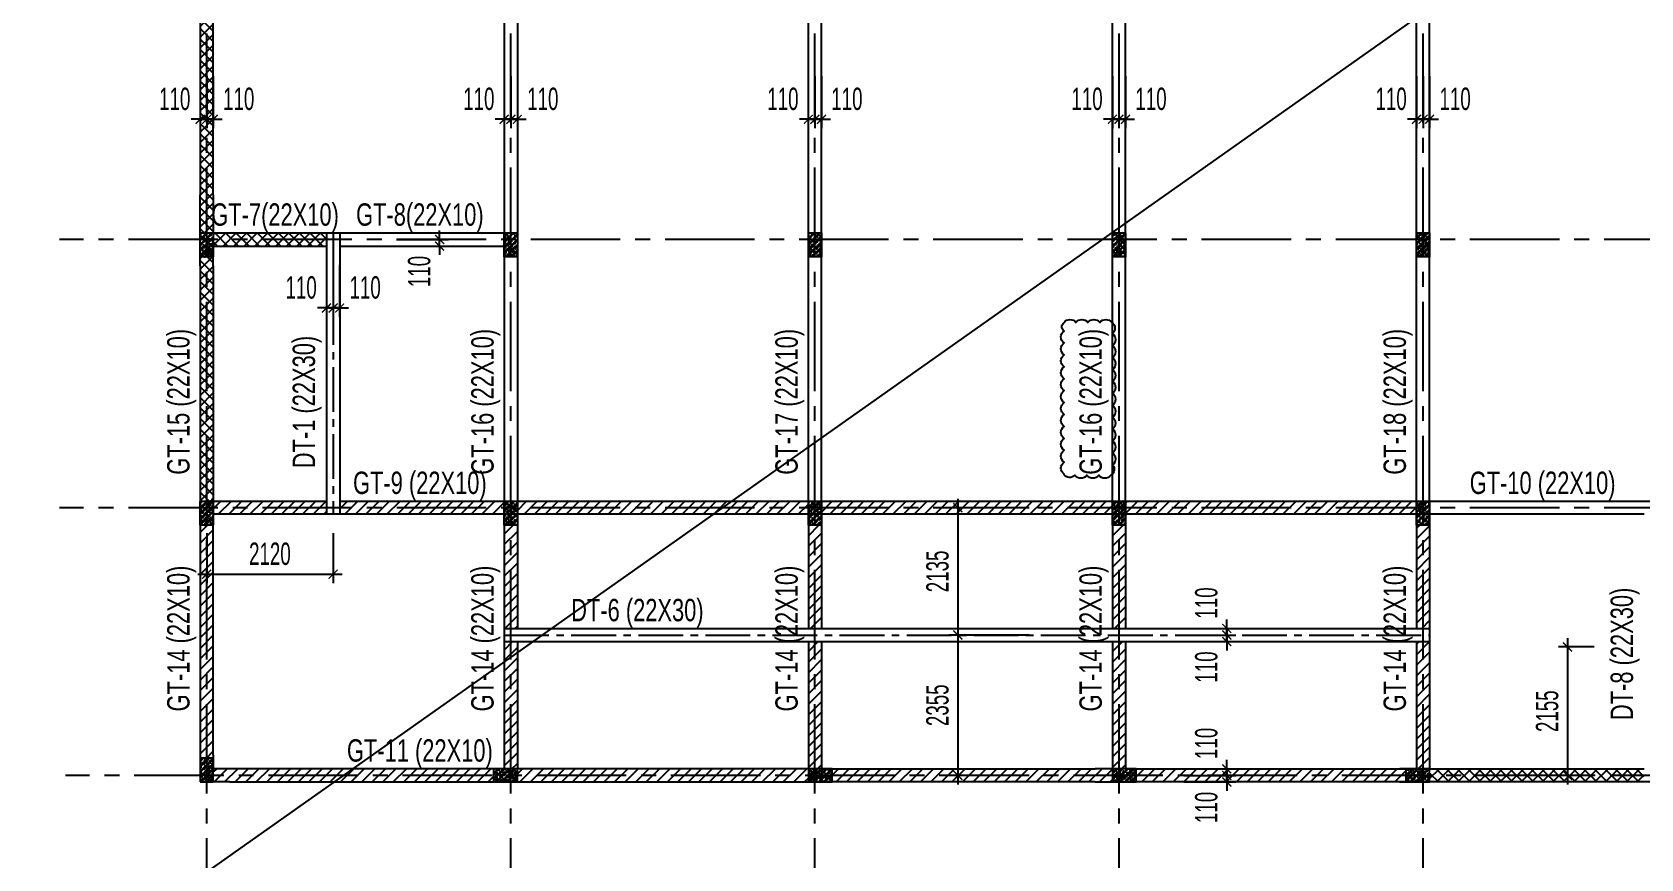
# Model space of a CAD drawing. Header units: millimetres. Extents: x 71 to 1994474, y -338610 to 1053.
# Drawn here: x 1887161 to 1914140, y -323123 to -309256 of the extents above; entities that cross this region are included whole.
import ezdxf
from ezdxf.enums import TextEntityAlignment as Align

# ---------------------------------------------------------------- set-up
doc = ezdxf.new("R2010")
doc.units = ezdxf.units.MM
doc.header["$LTSCALE"] = 1000
doc.header["$MEASUREMENT"] = 0
doc.header["$PDMODE"] = 3
doc.linetypes.add('CENTER2', pattern=[1.125, 0.75, -0.125, 0.125, -0.125])
doc.layers.get('0').update_dxf_attribs({"linetype": 'CONTINUOUS'})
doc.layers.get('Defpoints').update_dxf_attribs({"linetype": 'CONTINUOUS'})
for name, color, linetype in [('CDC.01.AXIS', 160, 'CENTER2'), ('CDC.02.DIM', 1, 'CONTINUOUS'), ('CDC.03.BORDER', 3, 'CONTINUOUS'), ('CDC.05.STEEL', 4, 'CONTINUOUS'), ('CDC.06.TEXT', 2, 'CONTINUOUS'), ('CDC.09.COLUMN', 4, 'CONTINUOUS'), ('CDC.10.HATCH', 163, 'CONTINUOUS')]:
    doc.layers.add(name, color=color, linetype=linetype)
doc.layers.add('KCS_Plotter', color=11, linetype='CONTINUOUS', plot=False)
doc.styles.add('ARIAL', font='arial.ttf', dxfattribs={"width": 0.6})
doc.dimstyles.new('150', dxfattribs={"dimscale": 150, "dimtxt": 2.5, "dimasz": 1, "dimexe": 1, "dimexo": 0, "dimgap": 1, "dimtad": 1, "dimdec": 0, "dimdsep": 46, "dimtxsty": 'ARIAL', "dimblk": 'ARCHTICK', "dimcen": 1, "dimdle": 1, "dimclrd": 1, "dimclre": 1, "dimclrt": 2, "dimadec": 0, "dimazin": 0, "dimtfac": 0.00072, "dimtdec": 0, "dimtix": 1, "dimtmove": 2, "dimatfit": 3, "dimldrblk": 'ARCHTICK', "dimfxl": 1, "dimtolj": 1, "dimarcsym": 0})
pattern_1 = [(140, (-207.67, 121.95), (9.4128202, 107.5890274), [11.25, -123.75]), (85, (-207.67, 121.95), (-112.82882, -20.8127), [9, -99]), (190.4514, (-206.89, 130.92), (-103.4159313, 86.776407), [9.5610285, -105.171317]), (136.1842, (-237.67, 121.95), (24.827852, 160.086157), [16.875, -185.625]), (186.6356, (-235.6, 135.29), (-146.117681, 140.199406), [14.341543, -157.75695]), (81.1842, (-237.67, 121.95), (-146.11779, 140.199292), [13.5, -148.5]), (111, (-230.17, 136.95), (60.3928336, 89.536058), [11.25, -123.75]), (316, (-230.17, 136.95), (54.8309714, 100.7823184), [9, -99]), (161.4514, (-225.14, 144.41), (-48.3795745, 126.0333943), [9.5610285, -105.171317]), (157.5, (-207.673, 121.95), (-44.1561693, -23.3874275), [0, -97.8, 0, -100.5, 0, -99.375]), (94.5, (-207.673, 121.95), (-57.0154783, 42.5026386), [0, -57.3, 0, -95.55, 0, -37.875]), (57.5, (-207.673, 88.5), (3.3832308, 80.0733654), [0, -37.5, 0, -117, 0, -155.25]), (47.5, (-207.67, 73.5), (-15.0157473, 87.4779254), [0, -48.75, 0, -77.7, 0, -110.25]), (45, (-207.673, 121.95), (-45.0780573, 45.0780573), []), (45, (-226.05, 121.95), (-45.0780573, 45.0780573), [])]
pattern_2 = [(45, (4550.63, -459882.05), (-88.388348, 88.388348), []), (135, (4550.63, -459882.05), (-88.388348, -88.388348), [])]
pattern_3 = [(45, (4550.63, -459882.05), (-88.388348, 88.388348), [])]

# ---------------------------------------------------------------- blocks, each defined once
blk = doc.blocks.new('MB LUOI COT')
at = {"layer": 'CDC.10.HATCH'}
h = blk.add_hatch(dxfattribs=at)
h.set_pattern_fill('1BETONG2-BOP', color=256, scale=15, angle=90, style=0, pattern_type=2)
h.set_pattern_definition(pattern_1)
h.paths.add_polyline_path([(1885648, 335858), (1885428, 335858), (1885428, 336258), (1885648, 336258)])
h = blk.add_hatch(dxfattribs=at)
h.set_pattern_fill('1BETONG2-BOP', color=256, scale=15, angle=90, style=0, pattern_type=2)
h.set_pattern_definition(pattern_1)
h.paths.add_polyline_path([(1890748, 335858), (1890528, 335858), (1890528, 336258), (1890748, 336258)])
h = blk.add_hatch(dxfattribs=at)
h.set_pattern_fill('1BETONG2-BOP', color=256, scale=15, angle=90, style=0, pattern_type=2)
h.set_pattern_definition(pattern_1)
h.paths.add_polyline_path([(1895848, 335858), (1895628, 335858), (1895628, 336258), (1895848, 336258)])
h = blk.add_hatch(dxfattribs=at)
h.set_pattern_fill('1BETONG2-BOP', color=256, scale=15, angle=90, style=0, pattern_type=2)
h.set_pattern_definition(pattern_1)
h.paths.add_polyline_path([(1900948, 335858), (1900728, 335858), (1900728, 336258), (1900948, 336258)])
h = blk.add_hatch(dxfattribs=at)
h.set_pattern_fill('1BETONG2-BOP', color=256, scale=15, angle=90, style=0, pattern_type=2)
h.set_pattern_definition(pattern_1)
h.paths.add_polyline_path([(1906048, 335858), (1905828, 335858), (1905828, 336258), (1906048, 336258)])
h = blk.add_hatch(dxfattribs=at)
h.set_pattern_fill('1BETONG2-BOP', color=256, scale=15, angle=90, style=0, pattern_type=2)
h.set_pattern_definition(pattern_1)
h.paths.add_polyline_path([(1885648, 331358), (1885428, 331358), (1885428, 331758), (1885648, 331758)])
h = blk.add_hatch(dxfattribs=at)
h.set_pattern_fill('1BETONG2-BOP', color=256, scale=15, angle=90, style=0, pattern_type=2)
h.set_pattern_definition(pattern_1)
h.paths.add_polyline_path([(1890748, 331358), (1890528, 331358), (1890528, 331758), (1890748, 331758)])
h = blk.add_hatch(dxfattribs=at)
h.set_pattern_fill('1BETONG2-BOP', color=256, scale=15, angle=90, style=0, pattern_type=2)
h.set_pattern_definition(pattern_1)
h.paths.add_polyline_path([(1895848, 331358), (1895628, 331358), (1895628, 331758), (1895848, 331758)])
h = blk.add_hatch(dxfattribs=at)
h.set_pattern_fill('1BETONG2-BOP', color=256, scale=15, angle=90, style=0, pattern_type=2)
h.set_pattern_definition(pattern_1)
h.paths.add_polyline_path([(1900948, 331358), (1900728, 331358), (1900728, 331758), (1900948, 331758)])
h = blk.add_hatch(dxfattribs=at)
h.set_pattern_fill('1BETONG2-BOP', color=256, scale=15, angle=90, style=0, pattern_type=2)
h.set_pattern_definition(pattern_1)
h.paths.add_polyline_path([(1906048, 331358), (1905828, 331358), (1905828, 331758), (1906048, 331758)])
h = blk.add_hatch(dxfattribs=at)
h.set_pattern_fill('1BETONG2-BOP', color=256, scale=15, angle=90, style=0, pattern_type=2)
h.set_pattern_definition(pattern_1)
h.paths.add_polyline_path([(1885428, 327048), (1885648, 327048), (1885648, 327448), (1885428, 327448)])
h = blk.add_hatch(dxfattribs=at)
h.set_pattern_fill('1BETONG2-BOP', color=256, scale=15, angle=90, style=0, pattern_type=2)
h.set_pattern_definition(pattern_1)
h.paths.add_polyline_path([(1890348, 327268), (1890348, 327048), (1890748, 327048), (1890748, 327268)])
h = blk.add_hatch(dxfattribs=at)
h.set_pattern_fill('1BETONG2-BOP', color=256, scale=15, angle=90, style=0, pattern_type=2)
h.set_pattern_definition(pattern_1)
h.paths.add_polyline_path([(1895628, 327268), (1895628, 327048), (1896028, 327048), (1896028, 327268)])
h = blk.add_hatch(dxfattribs=at)
h.set_pattern_fill('1BETONG2-BOP', color=256, scale=15, angle=90, style=0, pattern_type=2)
h.set_pattern_definition(pattern_1)
h.paths.add_polyline_path([(1900728, 327268), (1900728, 327048), (1901128, 327048), (1901128, 327268)])
h = blk.add_hatch(dxfattribs=at)
h.set_pattern_fill('1BETONG2-BOP', color=256, scale=15, angle=90, style=0, pattern_type=2)
h.set_pattern_definition(pattern_1)
h.paths.add_polyline_path([(1905648, 327268), (1905648, 327048), (1906048, 327048), (1906048, 327268)])
at = {"layer": 'CDC.01.AXIS', "ltscale": 2}
for p, q in [((1885538, 322354), (1885538, 347559)), ((1890638, 322354), (1890638, 347559)), ((1895738, 322354), (1895738, 347559)), ((1900838, 322354), (1900838, 347559)), ((1905938, 322354), (1905938, 347559)), ((1935224, 336148), (1883067, 336148)), ((1935224, 331648), (1883067, 331648)), ((1935324, 327158), (1883167, 327158))]:
    blk.add_line(p, q, dxfattribs=at)
at = {"layer": 'CDC.05.STEEL'}
for points in [[(1885648, 335858), (1885428, 335858), (1885428, 336258), (1885648, 336258)], [(1890748, 335858), (1890528, 335858), (1890528, 336258), (1890748, 336258)], [(1895848, 335858), (1895628, 335858), (1895628, 336258), (1895848, 336258)], [(1900948, 335858), (1900728, 335858), (1900728, 336258), (1900948, 336258)], [(1906048, 335858), (1905828, 335858), (1905828, 336258), (1906048, 336258)], [(1885648, 331358), (1885428, 331358), (1885428, 331758), (1885648, 331758)], [(1890748, 331358), (1890528, 331358), (1890528, 331758), (1890748, 331758)], [(1895848, 331358), (1895628, 331358), (1895628, 331758), (1895848, 331758)], [(1900948, 331358), (1900728, 331358), (1900728, 331758), (1900948, 331758)], [(1906048, 331358), (1905828, 331358), (1905828, 331758), (1906048, 331758)], [(1885428, 327048), (1885648, 327048), (1885648, 327448), (1885428, 327448)], [(1890348, 327268), (1890348, 327048), (1890748, 327048), (1890748, 327268)], [(1895628, 327268), (1895628, 327048), (1896028, 327048), (1896028, 327268)], [(1900728, 327268), (1900728, 327048), (1901128, 327048), (1901128, 327268)], [(1905648, 327268), (1905648, 327048), (1906048, 327048), (1906048, 327268)]]:
    blk.add_lwpolyline(points, close=True, dxfattribs=at)
blk = doc.blocks.new('_ARCHTICK')
at = {"color": 0, "linetype": 'ByBlock', "const_width": 0.15}
blk.add_lwpolyline([(-0.5, -0.5), (0.5, 0.5)], dxfattribs=at)
blk = doc.blocks.new('*D120')
at = {"layer": 'CDC.02.DIM', "color": 1, "lineweight": -2, "transparency": 16777216}
for p, q in [((1890088, -317663), (1890088, -318499)), ((1892208, -317663), (1892208, -318499)), ((1889938, -318349), (1892358, -318349))]:
    blk.add_line(p, q, dxfattribs=at)
at = {"layer": 'Defpoints', "color": 0, "transparency": 16777216}
for p in [(1890088, -317663), (1892208, -317663), (1892208, -318349)]:
    blk.add_point(p, dxfattribs=at)
at = {"layer": 'CDC.02.DIM', "color": 1, "lineweight": -2, "transparency": 16777216, "xscale": 150, "yscale": 150, "zscale": 150, "rotation": 180}
blk.add_blockref('_ARCHTICK', (1890088, -318349), dxfattribs=at)
at = {"layer": 'CDC.02.DIM', "color": 1, "lineweight": -2, "transparency": 16777216, "xscale": 150, "yscale": 150, "zscale": 150}
blk.add_blockref('_ARCHTICK', (1892208, -318349), dxfattribs=at)
at = {"layer": 'CDC.02.DIM', "color": 2, "transparency": 16777216, "insert": (1891148, -318008), "char_height": 375, "attachment_point": 5, "style": 'ARIAL'}
blk.add_mtext('\\A1;2120', dxfattribs=at)
blk = doc.blocks.new('*D137')
at = {"layer": 'CDC.02.DIM', "color": 1, "lineweight": -2, "transparency": 16777216}
for p, q in [((1912911, -319419), (1912911, -321874)), ((1913358, -319569), (1912761, -319569)), ((1913358, -321724), (1912761, -321724))]:
    blk.add_line(p, q, dxfattribs=at)
at = {"layer": 'Defpoints', "color": 0, "transparency": 16777216}
for p in [(1913358, -319569), (1912911, -321724), (1913358, -321724)]:
    blk.add_point(p, dxfattribs=at)
at = {"layer": 'CDC.02.DIM', "color": 1, "lineweight": -2, "transparency": 16777216, "xscale": 150, "yscale": 150, "zscale": 150}
for p, rotation in [((1912911, -319569), 90), ((1912911, -321724), 270)]:
    blk.add_blockref('_ARCHTICK', p, dxfattribs=dict(at, rotation=rotation))
at = {"layer": 'CDC.02.DIM', "color": 2, "transparency": 16777216, "insert": (1912570, -320647), "char_height": 375, "attachment_point": 5, "rotation": 90, "style": 'ARIAL'}
blk.add_mtext('\\A1;2155', dxfattribs=at)
blk = doc.blocks.new('*D140')
at = {"layer": 'CDC.02.DIM', "color": 1, "lineweight": -2, "transparency": 16777216}
for p, q in [((1903884, -317234), (1902536, -317234)), ((1902686, -317084), (1902686, -319519)), ((1903884, -319369), (1902536, -319369))]:
    blk.add_line(p, q, dxfattribs=at)
at = {"layer": 'Defpoints', "color": 0, "transparency": 16777216}
for p in [(1903884, -317234), (1902686, -319369), (1903884, -319369)]:
    blk.add_point(p, dxfattribs=at)
at = {"layer": 'CDC.02.DIM', "color": 1, "lineweight": -2, "transparency": 16777216, "xscale": 150, "yscale": 150, "zscale": 150}
for p, rotation in [((1902686, -317234), 90), ((1902686, -319369), 270)]:
    blk.add_blockref('_ARCHTICK', p, dxfattribs=dict(at, rotation=rotation))
at = {"layer": 'CDC.02.DIM', "color": 2, "transparency": 16777216, "insert": (1902345, -318302), "char_height": 375, "attachment_point": 5, "rotation": 90, "style": 'ARIAL'}
blk.add_mtext('\\A1;2135', dxfattribs=at)
blk = doc.blocks.new('*D141')
at = {"layer": 'CDC.02.DIM', "color": 1, "lineweight": -2, "transparency": 16777216}
for p, q in [((1903884, -319369), (1902536, -319369)), ((1902686, -319219), (1902686, -321874)), ((1903884, -321724), (1902536, -321724))]:
    blk.add_line(p, q, dxfattribs=at)
at = {"layer": 'Defpoints', "color": 0, "transparency": 16777216}
for p in [(1903884, -319369), (1902686, -321724), (1903884, -321724)]:
    blk.add_point(p, dxfattribs=at)
at = {"layer": 'CDC.02.DIM', "color": 1, "lineweight": -2, "transparency": 16777216, "xscale": 150, "yscale": 150, "zscale": 150}
for p, rotation in [((1902686, -319369), 90), ((1902686, -321724), 270)]:
    blk.add_blockref('_ARCHTICK', p, dxfattribs=dict(at, rotation=rotation))
at = {"layer": 'CDC.02.DIM', "color": 2, "transparency": 16777216, "insert": (1902345, -320547), "char_height": 375, "attachment_point": 5, "rotation": 90, "style": 'ARIAL'}
blk.add_mtext('\\A1;2355', dxfattribs=at)
blk = doc.blocks.new('*D481')
at = {"layer": 'CDC.02.DIM', "color": 1, "lineweight": -2, "transparency": 16777216}
for p, q in [((1889978, -309996), (1889978, -310868)), ((1890088, -309996), (1890088, -310868)), ((1889978, -310718), (1889828, -310718)), ((1889978, -310718), (1890088, -310718)), ((1890088, -310718), (1890238, -310718))]:
    blk.add_line(p, q, dxfattribs=at)
at = {"layer": 'Defpoints', "color": 0, "transparency": 16777216}
for p in [(1889978, -309996), (1890088, -309996), (1890088, -310718)]:
    blk.add_point(p, dxfattribs=at)
at = {"layer": 'CDC.02.DIM', "color": 1, "lineweight": -2, "transparency": 16777216, "xscale": 150, "yscale": 150, "zscale": 150}
blk.add_blockref('_ARCHTICK', (1889978, -310718), dxfattribs=at)
at = {"layer": 'CDC.02.DIM', "color": 1, "lineweight": -2, "transparency": 16777216, "xscale": 150, "yscale": 150, "zscale": 150, "rotation": 180}
blk.add_blockref('_ARCHTICK', (1890088, -310718), dxfattribs=at)
at = {"layer": 'CDC.02.DIM', "color": 2, "transparency": 16777216, "insert": (1889552, -310377), "char_height": 375, "attachment_point": 5, "style": 'ARIAL'}
blk.add_mtext('\\A1;110', dxfattribs=at)
blk = doc.blocks.new('*D482')
at = {"layer": 'CDC.02.DIM', "color": 1, "lineweight": -2, "transparency": 16777216}
for p, q in [((1890088, -309996), (1890088, -310868)), ((1890198, -309996), (1890198, -310868)), ((1890088, -310718), (1889938, -310718)), ((1890198, -310718), (1890088, -310718)), ((1890198, -310718), (1890348, -310718))]:
    blk.add_line(p, q, dxfattribs=at)
at = {"layer": 'Defpoints', "color": 0, "transparency": 16777216}
for p in [(1890088, -309996), (1890198, -309996), (1890088, -310718)]:
    blk.add_point(p, dxfattribs=at)
at = {"layer": 'CDC.02.DIM', "color": 1, "lineweight": -2, "transparency": 16777216, "xscale": 150, "yscale": 150, "zscale": 150}
blk.add_blockref('_ARCHTICK', (1890088, -310718), dxfattribs=at)
at = {"layer": 'CDC.02.DIM', "color": 1, "lineweight": -2, "transparency": 16777216, "xscale": 150, "yscale": 150, "zscale": 150, "rotation": 180}
blk.add_blockref('_ARCHTICK', (1890198, -310718), dxfattribs=at)
at = {"layer": 'CDC.02.DIM', "color": 2, "transparency": 16777216, "insert": (1890625, -310377), "char_height": 375, "attachment_point": 5, "style": 'ARIAL'}
blk.add_mtext('\\A1;110', dxfattribs=at)
blk = doc.blocks.new('*D483')
at = {"layer": 'CDC.02.DIM', "color": 1, "lineweight": -2, "transparency": 16777216}
for p, q in [((1895078, -309996), (1895078, -310868)), ((1895188, -309996), (1895188, -310868)), ((1895078, -310718), (1894928, -310718)), ((1895078, -310718), (1895188, -310718)), ((1895188, -310718), (1895338, -310718))]:
    blk.add_line(p, q, dxfattribs=at)
at = {"layer": 'Defpoints', "color": 0, "transparency": 16777216}
for p in [(1895078, -309996), (1895188, -309996), (1895188, -310718)]:
    blk.add_point(p, dxfattribs=at)
at = {"layer": 'CDC.02.DIM', "color": 1, "lineweight": -2, "transparency": 16777216, "xscale": 150, "yscale": 150, "zscale": 150}
blk.add_blockref('_ARCHTICK', (1895078, -310718), dxfattribs=at)
at = {"layer": 'CDC.02.DIM', "color": 1, "lineweight": -2, "transparency": 16777216, "xscale": 150, "yscale": 150, "zscale": 150, "rotation": 180}
blk.add_blockref('_ARCHTICK', (1895188, -310718), dxfattribs=at)
at = {"layer": 'CDC.02.DIM', "color": 2, "transparency": 16777216, "insert": (1894652, -310377), "char_height": 375, "attachment_point": 5, "style": 'ARIAL'}
blk.add_mtext('\\A1;110', dxfattribs=at)
blk = doc.blocks.new('*D484')
at = {"layer": 'CDC.02.DIM', "color": 1, "lineweight": -2, "transparency": 16777216}
for p, q in [((1895188, -309996), (1895188, -310868)), ((1895298, -309996), (1895298, -310868)), ((1895188, -310718), (1895038, -310718)), ((1895298, -310718), (1895188, -310718)), ((1895298, -310718), (1895448, -310718))]:
    blk.add_line(p, q, dxfattribs=at)
at = {"layer": 'Defpoints', "color": 0, "transparency": 16777216}
for p in [(1895188, -309996), (1895298, -309996), (1895188, -310718)]:
    blk.add_point(p, dxfattribs=at)
at = {"layer": 'CDC.02.DIM', "color": 1, "lineweight": -2, "transparency": 16777216, "xscale": 150, "yscale": 150, "zscale": 150}
blk.add_blockref('_ARCHTICK', (1895188, -310718), dxfattribs=at)
at = {"layer": 'CDC.02.DIM', "color": 1, "lineweight": -2, "transparency": 16777216, "xscale": 150, "yscale": 150, "zscale": 150, "rotation": 180}
blk.add_blockref('_ARCHTICK', (1895298, -310718), dxfattribs=at)
at = {"layer": 'CDC.02.DIM', "color": 2, "transparency": 16777216, "insert": (1895725, -310377), "char_height": 375, "attachment_point": 5, "style": 'ARIAL'}
blk.add_mtext('\\A1;110', dxfattribs=at)
blk = doc.blocks.new('*D485')
at = {"layer": 'CDC.02.DIM', "color": 1, "lineweight": -2, "transparency": 16777216}
for p, q in [((1900178, -309996), (1900178, -310868)), ((1900288, -309996), (1900288, -310868)), ((1900178, -310718), (1900028, -310718)), ((1900178, -310718), (1900288, -310718)), ((1900288, -310718), (1900438, -310718))]:
    blk.add_line(p, q, dxfattribs=at)
at = {"layer": 'Defpoints', "color": 0, "transparency": 16777216}
for p in [(1900178, -309996), (1900288, -309996), (1900288, -310718)]:
    blk.add_point(p, dxfattribs=at)
at = {"layer": 'CDC.02.DIM', "color": 1, "lineweight": -2, "transparency": 16777216, "xscale": 150, "yscale": 150, "zscale": 150}
blk.add_blockref('_ARCHTICK', (1900178, -310718), dxfattribs=at)
at = {"layer": 'CDC.02.DIM', "color": 1, "lineweight": -2, "transparency": 16777216, "xscale": 150, "yscale": 150, "zscale": 150, "rotation": 180}
blk.add_blockref('_ARCHTICK', (1900288, -310718), dxfattribs=at)
at = {"layer": 'CDC.02.DIM', "color": 2, "transparency": 16777216, "insert": (1899752, -310377), "char_height": 375, "attachment_point": 5, "style": 'ARIAL'}
blk.add_mtext('\\A1;110', dxfattribs=at)
blk = doc.blocks.new('*D486')
at = {"layer": 'CDC.02.DIM', "color": 1, "lineweight": -2, "transparency": 16777216}
for p, q in [((1900288, -309996), (1900288, -310868)), ((1900398, -309996), (1900398, -310868)), ((1900288, -310718), (1900138, -310718)), ((1900398, -310718), (1900288, -310718)), ((1900398, -310718), (1900548, -310718))]:
    blk.add_line(p, q, dxfattribs=at)
at = {"layer": 'Defpoints', "color": 0, "transparency": 16777216}
for p in [(1900288, -309996), (1900398, -309996), (1900288, -310718)]:
    blk.add_point(p, dxfattribs=at)
at = {"layer": 'CDC.02.DIM', "color": 1, "lineweight": -2, "transparency": 16777216, "xscale": 150, "yscale": 150, "zscale": 150}
blk.add_blockref('_ARCHTICK', (1900288, -310718), dxfattribs=at)
at = {"layer": 'CDC.02.DIM', "color": 1, "lineweight": -2, "transparency": 16777216, "xscale": 150, "yscale": 150, "zscale": 150, "rotation": 180}
blk.add_blockref('_ARCHTICK', (1900398, -310718), dxfattribs=at)
at = {"layer": 'CDC.02.DIM', "color": 2, "transparency": 16777216, "insert": (1900825, -310377), "char_height": 375, "attachment_point": 5, "style": 'ARIAL'}
blk.add_mtext('\\A1;110', dxfattribs=at)
blk = doc.blocks.new('*D487')
at = {"layer": 'CDC.02.DIM', "color": 1, "lineweight": -2, "transparency": 16777216}
for p, q in [((1905278, -309996), (1905278, -310868)), ((1905388, -309996), (1905388, -310868)), ((1905278, -310718), (1905128, -310718)), ((1905278, -310718), (1905388, -310718)), ((1905388, -310718), (1905538, -310718))]:
    blk.add_line(p, q, dxfattribs=at)
at = {"layer": 'Defpoints', "color": 0, "transparency": 16777216}
for p in [(1905278, -309996), (1905388, -309996), (1905388, -310718)]:
    blk.add_point(p, dxfattribs=at)
at = {"layer": 'CDC.02.DIM', "color": 1, "lineweight": -2, "transparency": 16777216, "xscale": 150, "yscale": 150, "zscale": 150}
blk.add_blockref('_ARCHTICK', (1905278, -310718), dxfattribs=at)
at = {"layer": 'CDC.02.DIM', "color": 1, "lineweight": -2, "transparency": 16777216, "xscale": 150, "yscale": 150, "zscale": 150, "rotation": 180}
blk.add_blockref('_ARCHTICK', (1905388, -310718), dxfattribs=at)
at = {"layer": 'CDC.02.DIM', "color": 2, "transparency": 16777216, "insert": (1904852, -310377), "char_height": 375, "attachment_point": 5, "style": 'ARIAL'}
blk.add_mtext('\\A1;110', dxfattribs=at)
blk = doc.blocks.new('*D488')
at = {"layer": 'CDC.02.DIM', "color": 1, "lineweight": -2, "transparency": 16777216}
for p, q in [((1905388, -309996), (1905388, -310868)), ((1905498, -309996), (1905498, -310868)), ((1905388, -310718), (1905238, -310718)), ((1905498, -310718), (1905388, -310718)), ((1905498, -310718), (1905648, -310718))]:
    blk.add_line(p, q, dxfattribs=at)
at = {"layer": 'Defpoints', "color": 0, "transparency": 16777216}
for p in [(1905388, -309996), (1905498, -309996), (1905388, -310718)]:
    blk.add_point(p, dxfattribs=at)
at = {"layer": 'CDC.02.DIM', "color": 1, "lineweight": -2, "transparency": 16777216, "xscale": 150, "yscale": 150, "zscale": 150}
blk.add_blockref('_ARCHTICK', (1905388, -310718), dxfattribs=at)
at = {"layer": 'CDC.02.DIM', "color": 1, "lineweight": -2, "transparency": 16777216, "xscale": 150, "yscale": 150, "zscale": 150, "rotation": 180}
blk.add_blockref('_ARCHTICK', (1905498, -310718), dxfattribs=at)
at = {"layer": 'CDC.02.DIM', "color": 2, "transparency": 16777216, "insert": (1905925, -310377), "char_height": 375, "attachment_point": 5, "style": 'ARIAL'}
blk.add_mtext('\\A1;110', dxfattribs=at)
blk = doc.blocks.new('*D489')
at = {"layer": 'CDC.02.DIM', "color": 1, "lineweight": -2, "transparency": 16777216}
for p, q in [((1910378, -309996), (1910378, -310868)), ((1910488, -309996), (1910488, -310868)), ((1910378, -310718), (1910228, -310718)), ((1910378, -310718), (1910488, -310718)), ((1910488, -310718), (1910638, -310718))]:
    blk.add_line(p, q, dxfattribs=at)
at = {"layer": 'Defpoints', "color": 0, "transparency": 16777216}
for p in [(1910378, -309996), (1910488, -309996), (1910488, -310718)]:
    blk.add_point(p, dxfattribs=at)
at = {"layer": 'CDC.02.DIM', "color": 1, "lineweight": -2, "transparency": 16777216, "xscale": 150, "yscale": 150, "zscale": 150}
blk.add_blockref('_ARCHTICK', (1910378, -310718), dxfattribs=at)
at = {"layer": 'CDC.02.DIM', "color": 1, "lineweight": -2, "transparency": 16777216, "xscale": 150, "yscale": 150, "zscale": 150, "rotation": 180}
blk.add_blockref('_ARCHTICK', (1910488, -310718), dxfattribs=at)
at = {"layer": 'CDC.02.DIM', "color": 2, "transparency": 16777216, "insert": (1909952, -310377), "char_height": 375, "attachment_point": 5, "style": 'ARIAL'}
blk.add_mtext('\\A1;110', dxfattribs=at)
blk = doc.blocks.new('*D490')
at = {"layer": 'CDC.02.DIM', "color": 1, "lineweight": -2, "transparency": 16777216}
for p, q in [((1910488, -309996), (1910488, -310868)), ((1910598, -309996), (1910598, -310868)), ((1910488, -310718), (1910338, -310718)), ((1910598, -310718), (1910488, -310718)), ((1910598, -310718), (1910748, -310718))]:
    blk.add_line(p, q, dxfattribs=at)
at = {"layer": 'Defpoints', "color": 0, "transparency": 16777216}
for p in [(1910488, -309996), (1910598, -309996), (1910488, -310718)]:
    blk.add_point(p, dxfattribs=at)
at = {"layer": 'CDC.02.DIM', "color": 1, "lineweight": -2, "transparency": 16777216, "xscale": 150, "yscale": 150, "zscale": 150}
blk.add_blockref('_ARCHTICK', (1910488, -310718), dxfattribs=at)
at = {"layer": 'CDC.02.DIM', "color": 1, "lineweight": -2, "transparency": 16777216, "xscale": 150, "yscale": 150, "zscale": 150, "rotation": 180}
blk.add_blockref('_ARCHTICK', (1910598, -310718), dxfattribs=at)
at = {"layer": 'CDC.02.DIM', "color": 2, "transparency": 16777216, "insert": (1911025, -310377), "char_height": 375, "attachment_point": 5, "style": 'ARIAL'}
blk.add_mtext('\\A1;110', dxfattribs=at)
blk = doc.blocks.new('*D499')
at = {"layer": 'CDC.02.DIM', "color": 1, "lineweight": -2, "transparency": 16777216}
for p, q in [((1892098, -313160), (1892098, -314033)), ((1892208, -313160), (1892208, -314033)), ((1892098, -313883), (1891948, -313883)), ((1892098, -313883), (1892208, -313883)), ((1892208, -313883), (1892358, -313883))]:
    blk.add_line(p, q, dxfattribs=at)
at = {"layer": 'Defpoints', "color": 0, "transparency": 16777216}
for p in [(1892098, -313160), (1892208, -313160), (1892208, -313883)]:
    blk.add_point(p, dxfattribs=at)
at = {"layer": 'CDC.02.DIM', "color": 1, "lineweight": -2, "transparency": 16777216, "xscale": 150, "yscale": 150, "zscale": 150}
blk.add_blockref('_ARCHTICK', (1892098, -313883), dxfattribs=at)
at = {"layer": 'CDC.02.DIM', "color": 1, "lineweight": -2, "transparency": 16777216, "xscale": 150, "yscale": 150, "zscale": 150, "rotation": 180}
blk.add_blockref('_ARCHTICK', (1892208, -313883), dxfattribs=at)
at = {"layer": 'CDC.02.DIM', "color": 2, "transparency": 16777216, "insert": (1891672, -313541), "char_height": 375, "attachment_point": 5, "style": 'ARIAL'}
blk.add_mtext('\\A1;110', dxfattribs=at)
blk = doc.blocks.new('*D500')
at = {"layer": 'CDC.02.DIM', "color": 1, "lineweight": -2, "transparency": 16777216}
for p, q in [((1892208, -313160), (1892208, -314033)), ((1892318, -313160), (1892318, -314033)), ((1892208, -313883), (1892058, -313883)), ((1892318, -313883), (1892208, -313883)), ((1892318, -313883), (1892468, -313883))]:
    blk.add_line(p, q, dxfattribs=at)
at = {"layer": 'Defpoints', "color": 0, "transparency": 16777216}
for p in [(1892208, -313160), (1892318, -313160), (1892208, -313883)]:
    blk.add_point(p, dxfattribs=at)
at = {"layer": 'CDC.02.DIM', "color": 1, "lineweight": -2, "transparency": 16777216, "xscale": 150, "yscale": 150, "zscale": 150}
blk.add_blockref('_ARCHTICK', (1892208, -313883), dxfattribs=at)
at = {"layer": 'CDC.02.DIM', "color": 1, "lineweight": -2, "transparency": 16777216, "xscale": 150, "yscale": 150, "zscale": 150, "rotation": 180}
blk.add_blockref('_ARCHTICK', (1892318, -313883), dxfattribs=at)
at = {"layer": 'CDC.02.DIM', "color": 2, "transparency": 16777216, "insert": (1892745, -313541), "char_height": 375, "attachment_point": 5, "style": 'ARIAL'}
blk.add_mtext('\\A1;110', dxfattribs=at)
blk = doc.blocks.new('*D539')
at = {"layer": 'CDC.02.DIM', "color": 1, "lineweight": -2, "transparency": 16777216}
for p, q in [((1906473, -319369), (1907346, -319369)), ((1907196, -319369), (1907196, -319219)), ((1907196, -319479), (1907196, -319369)), ((1906473, -319479), (1907346, -319479)), ((1907196, -319479), (1907196, -319629))]:
    blk.add_line(p, q, dxfattribs=at)
at = {"layer": 'Defpoints', "color": 0, "transparency": 16777216}
for p in [(1906473, -319369), (1907196, -319369), (1906473, -319479)]:
    blk.add_point(p, dxfattribs=at)
at = {"layer": 'CDC.02.DIM', "color": 1, "lineweight": -2, "transparency": 16777216, "xscale": 150, "yscale": 150, "zscale": 150}
for p, rotation in [((1907196, -319369), 270), ((1907196, -319479), 90)]:
    blk.add_blockref('_ARCHTICK', p, dxfattribs=dict(at, rotation=rotation))
at = {"layer": 'CDC.02.DIM', "color": 2, "transparency": 16777216, "insert": (1906854, -319906), "char_height": 375, "attachment_point": 5, "rotation": 90, "style": 'ARIAL'}
blk.add_mtext('\\A1;110', dxfattribs=at)
blk = doc.blocks.new('*D540')
at = {"layer": 'CDC.02.DIM', "color": 1, "lineweight": -2, "transparency": 16777216}
for p, q in [((1907196, -319259), (1907196, -319109)), ((1906473, -319259), (1907346, -319259)), ((1906473, -319369), (1907346, -319369)), ((1907196, -319259), (1907196, -319369)), ((1907196, -319369), (1907196, -319519))]:
    blk.add_line(p, q, dxfattribs=at)
at = {"layer": 'Defpoints', "color": 0, "transparency": 16777216}
for p in [(1906473, -319259), (1906473, -319369), (1907196, -319369)]:
    blk.add_point(p, dxfattribs=at)
at = {"layer": 'CDC.02.DIM', "color": 1, "lineweight": -2, "transparency": 16777216, "xscale": 150, "yscale": 150, "zscale": 150}
for p, rotation in [((1907196, -319259), 270), ((1907196, -319369), 90)]:
    blk.add_blockref('_ARCHTICK', p, dxfattribs=dict(at, rotation=rotation))
at = {"layer": 'CDC.02.DIM', "color": 2, "transparency": 16777216, "insert": (1906854, -318832), "char_height": 375, "attachment_point": 5, "rotation": 90, "style": 'ARIAL'}
blk.add_mtext('\\A1;110', dxfattribs=at)
blk = doc.blocks.new('*D541')
at = {"layer": 'CDC.02.DIM', "color": 1, "lineweight": -2, "transparency": 16777216}
for p, q in [((1893994, -312734), (1893994, -312584)), ((1893272, -312734), (1894144, -312734)), ((1893272, -312844), (1894144, -312844)), ((1893994, -312844), (1893994, -312734)), ((1893994, -312844), (1893994, -312994))]:
    blk.add_line(p, q, dxfattribs=at)
at = {"layer": 'Defpoints', "color": 0, "transparency": 16777216}
for p in [(1893272, -312734), (1893272, -312844), (1893994, -312734)]:
    blk.add_point(p, dxfattribs=at)
at = {"layer": 'CDC.02.DIM', "color": 1, "lineweight": -2, "transparency": 16777216, "xscale": 150, "yscale": 150, "zscale": 150}
for p, rotation in [((1893994, -312734), 270), ((1893994, -312844), 90)]:
    blk.add_blockref('_ARCHTICK', p, dxfattribs=dict(at, rotation=rotation))
at = {"layer": 'CDC.02.DIM', "color": 2, "transparency": 16777216, "insert": (1893653, -313271), "char_height": 375, "attachment_point": 5, "rotation": 90, "style": 'ARIAL'}
blk.add_mtext('\\A1;110', dxfattribs=at)
blk = doc.blocks.new('*D542')
at = {"layer": 'CDC.02.DIM', "color": 1, "lineweight": -2, "transparency": 16777216}
for p, q in [((1907196, -321724), (1907196, -321574)), ((1906473, -321724), (1907346, -321724)), ((1906473, -321834), (1907346, -321834)), ((1907196, -321834), (1907196, -321724)), ((1907196, -321834), (1907196, -321984))]:
    blk.add_line(p, q, dxfattribs=at)
at = {"layer": 'Defpoints', "color": 0, "transparency": 16777216}
for p in [(1906473, -321724), (1906473, -321834), (1907196, -321724)]:
    blk.add_point(p, dxfattribs=at)
at = {"layer": 'CDC.02.DIM', "color": 1, "lineweight": -2, "transparency": 16777216, "xscale": 150, "yscale": 150, "zscale": 150}
for p, rotation in [((1907196, -321724), 270), ((1907196, -321834), 90)]:
    blk.add_blockref('_ARCHTICK', p, dxfattribs=dict(at, rotation=rotation))
at = {"layer": 'CDC.02.DIM', "color": 2, "transparency": 16777216, "insert": (1906854, -322261), "char_height": 375, "attachment_point": 5, "rotation": 90, "style": 'ARIAL'}
blk.add_mtext('\\A1;110', dxfattribs=at)
blk = doc.blocks.new('*D543')
at = {"layer": 'CDC.02.DIM', "color": 1, "lineweight": -2, "transparency": 16777216}
for p, q in [((1907196, -321614), (1907196, -321464)), ((1906473, -321614), (1907346, -321614)), ((1906473, -321724), (1907346, -321724)), ((1907196, -321614), (1907196, -321724)), ((1907196, -321724), (1907196, -321874))]:
    blk.add_line(p, q, dxfattribs=at)
at = {"layer": 'Defpoints', "color": 0, "transparency": 16777216}
for p in [(1906473, -321614), (1906473, -321724), (1907196, -321724)]:
    blk.add_point(p, dxfattribs=at)
at = {"layer": 'CDC.02.DIM', "color": 1, "lineweight": -2, "transparency": 16777216, "xscale": 150, "yscale": 150, "zscale": 150}
for p, rotation in [((1907196, -321614), 270), ((1907196, -321724), 90)]:
    blk.add_blockref('_ARCHTICK', p, dxfattribs=dict(at, rotation=rotation))
at = {"layer": 'CDC.02.DIM', "color": 2, "transparency": 16777216, "insert": (1906854, -321187), "char_height": 375, "attachment_point": 5, "rotation": 90, "style": 'ARIAL'}
blk.add_mtext('\\A1;110', dxfattribs=at)

msp = doc.modelspace()

# ---------------------------------------------------------------- hatches: boundary and pattern name
at = {"layer": 'CDC.10.HATCH'}
h = msp.add_hatch(dxfattribs=at)
h.set_pattern_fill('ANSI37', color=256, scale=1000, style=0)
h.set_pattern_definition(pattern_2)
h.paths.add_polyline_path([(1890198.4, -308344.4), (1890088.4, -308344.4), (1890088.4, -312624.4), (1890198.4, -312624.4), (1890198.4, -311984.3)])
h.paths.add_polyline_path([(1890088.4, -308344.4), (1889978.4, -308344.4), (1889978.4, -311984.3), (1889978.4, -312624.4), (1890088.4, -312624.4)])
h = msp.add_hatch(dxfattribs=at)
h.set_pattern_fill('ANSI37', color=256, scale=1000, style=0)
h.set_pattern_definition(pattern_2)
h.paths.add_polyline_path([(1892098.4, -312624.4), (1890248.4, -312624.4), (1890198.4, -312624.4), (1890198.4, -312734.4), (1892098.4, -312734.4)])
h.paths.add_polyline_path([(1892098.4, -312734.4), (1890198.4, -312734.4), (1890198.4, -312844.4), (1892098.4, -312844.4)])
h = msp.add_hatch(dxfattribs=at)
h.set_pattern_fill('ANSI37', color=256, scale=1000, style=0)
h.set_pattern_definition(pattern_2)
h.paths.add_polyline_path([(1890088.4, -313024.4), (1889978.4, -313024.4), (1889978.4, -313174.4), (1889978.4, -317124.4), (1890088.4, -317124.4)])
h.paths.add_polyline_path([(1890198.4, -313174.4), (1890198.4, -313024.4), (1890088.4, -313024.4), (1890088.4, -317124.4), (1890198.4, -317124.4)])
h = msp.add_hatch(dxfattribs=at)
h.set_pattern_fill('ANSI31', color=256, scale=1000, style=0)
h.set_pattern_definition(pattern_3)
h.paths.add_polyline_path([(1892098.4, -317124.4), (1890198.4, -317124.4), (1890198.4, -317134.4), (1890198.4, -317234.4), (1892098.4, -317234.4)])
h.paths.add_polyline_path([(1892098.4, -317234.4), (1890198.4, -317234.4), (1890198.4, -317344.4), (1892098.4, -317344.4)])
h.paths.add_polyline_path([(1895078.4, -317124.4), (1892318.4, -317124.4), (1892318.4, -317234.4), (1895078.4, -317234.4)])
h.paths.add_polyline_path([(1895078.4, -317234.4), (1892318.4, -317234.4), (1892318.4, -317344.4), (1895078.4, -317344.4)])
h = msp.add_hatch(dxfattribs=at)
h.set_pattern_fill('ANSI31', color=256, scale=1000, style=0)
h.set_pattern_definition(pattern_3)
h.paths.add_polyline_path([(1900178.4, -317124.4), (1895298.4, -317124.4), (1895298.4, -317234.4), (1900178.4, -317234.4)])
h.paths.add_polyline_path([(1900178.4, -317234.4), (1895298.4, -317234.4), (1895298.4, -317344.4), (1900178.4, -317344.4)])
h = msp.add_hatch(dxfattribs=at)
h.set_pattern_fill('ANSI31', color=256, scale=1000, style=0)
h.set_pattern_definition(pattern_3)
h.paths.add_polyline_path([(1905278.4, -317124.4), (1900398.4, -317124.4), (1900398.4, -317234.4), (1905278.4, -317234.4)])
h.paths.add_polyline_path([(1905278.4, -317234.4), (1900398.4, -317234.4), (1900398.4, -317344.4), (1905278.4, -317344.4)])
h = msp.add_hatch(dxfattribs=at)
h.set_pattern_fill('ANSI31', color=256, scale=1000, style=0)
h.set_pattern_definition(pattern_3)
h.paths.add_polyline_path([(1910378.4, -317124.4), (1905498.4, -317124.4), (1905498.4, -317234.4), (1910378.4, -317234.4)])
h.paths.add_polyline_path([(1910378.4, -317234.4), (1905498.4, -317234.4), (1905498.4, -317344.4), (1910378.4, -317344.4)])
h = msp.add_hatch(dxfattribs=at)
h.set_pattern_fill('ANSI31', color=256, scale=1000, style=0)
h.set_pattern_definition(pattern_3)
h.paths.add_polyline_path([(1890088.4, -317524.4), (1889978.4, -317524.4), (1889978.4, -321274.4), (1889978.4, -321434.4), (1890088.4, -321434.4)])
h.paths.add_polyline_path([(1890198.4, -317524.4), (1890088.4, -317524.4), (1890088.4, -321434.4), (1890198.4, -321434.4), (1890198.4, -321384.4)])
h = msp.add_hatch(dxfattribs=at)
h.set_pattern_fill('ANSI31', color=256, scale=1000, style=0)
h.set_pattern_definition(pattern_3)
h.paths.add_polyline_path([(1895188.4, -317524.4), (1895078.4, -317524.4), (1895078.4, -319259.4), (1895188.4, -319259.4)])
h.paths.add_polyline_path([(1895298.4, -317524.4), (1895188.4, -317524.4), (1895188.4, -319259.4), (1895298.4, -319259.4)])
h.paths.add_polyline_path([(1895188.4, -319479.4), (1895078.4, -319479.4), (1895078.4, -321614.4), (1895188.4, -321614.4)])
h.paths.add_polyline_path([(1895298.4, -319479.4), (1895188.4, -319479.4), (1895188.4, -321614.4), (1895298.4, -321614.4)])
h = msp.add_hatch(dxfattribs=at)
h.set_pattern_fill('ANSI31', color=256, scale=1000, style=0)
h.set_pattern_definition(pattern_3)
h.paths.add_polyline_path([(1900288.4, -317524.4), (1900178.4, -317524.4), (1900178.4, -319259.4), (1900288.4, -319259.4)])
h.paths.add_polyline_path([(1900398.4, -317524.4), (1900288.4, -317524.4), (1900288.4, -319259.4), (1900398.4, -319259.4)])
h.paths.add_polyline_path([(1900288.4, -319479.4), (1900178.4, -319479.4), (1900178.4, -321614.4), (1900288.4, -321614.4)])
h.paths.add_polyline_path([(1900398.4, -319479.4), (1900288.4, -319479.4), (1900288.4, -321614.4), (1900398.4, -321614.4)])
h = msp.add_hatch(dxfattribs=at)
h.set_pattern_fill('ANSI31', color=256, scale=1000, style=0)
h.set_pattern_definition([(45, (9650.63, -459882.05), (-88.388348, 88.388348), [])])
h.paths.add_polyline_path([(1905388.4, -317524.4), (1905278.4, -317524.4), (1905278.4, -319259.4), (1905388.4, -319259.4)])
h.paths.add_polyline_path([(1905498.4, -317524.4), (1905388.4, -317524.4), (1905388.4, -319259.4), (1905498.4, -319259.4)])
h.paths.add_polyline_path([(1905388.4, -319479.4), (1905278.4, -319479.4), (1905278.4, -321614.4), (1905388.4, -321614.4)])
h.paths.add_polyline_path([(1905498.4, -319479.4), (1905388.4, -319479.4), (1905388.4, -321614.4), (1905498.4, -321614.4)])
h = msp.add_hatch(dxfattribs=at)
h.set_pattern_fill('ANSI31', color=256, scale=1000, style=0)
h.set_pattern_definition(pattern_3)
h.paths.add_polyline_path([(1910488.4, -317524.4), (1910378.4, -317524.4), (1910378.4, -319259.4), (1910488.4, -319259.4)])
h.paths.add_polyline_path([(1910598.4, -317524.4), (1910488.4, -317524.4), (1910488.4, -319259.4), (1910598.4, -319259.4)])
h.paths.add_polyline_path([(1910488.4, -319479.4), (1910378.4, -319479.4), (1910378.4, -321614.4), (1910488.4, -321614.4)])
h.paths.add_polyline_path([(1910598.4, -319479.4), (1910488.4, -319479.4), (1910488.4, -321614.4), (1910598.4, -321614.4)])
h = msp.add_hatch(dxfattribs=at)
h.set_pattern_fill('ANSI31', color=256, scale=1000, style=0)
h.set_pattern_definition(pattern_3)
h.paths.add_polyline_path([(1894898.4, -321614.4), (1890198.4, -321614.4), (1890198.4, -321634.4), (1890198.4, -321724.4), (1894898.4, -321724.4)])
h.paths.add_polyline_path([(1894898.4, -321724.4), (1890198.4, -321724.4), (1890198.4, -321834.4), (1890478.4, -321834.4), (1894898.4, -321834.4)])
h = msp.add_hatch(dxfattribs=at)
h.set_pattern_fill('ANSI31', color=256, scale=1000, style=0)
h.set_pattern_definition(pattern_3)
h.paths.add_polyline_path([(1900178.4, -321614.4), (1899888.4, -321614.4), (1895298.4, -321614.4), (1895298.4, -321724.4), (1900178.4, -321724.4)])
h.paths.add_polyline_path([(1900178.4, -321724.4), (1895298.4, -321724.4), (1895298.4, -321834.4), (1899888.4, -321834.4), (1900178.4, -321834.4)])
h = msp.add_hatch(dxfattribs=at)
h.set_pattern_fill('ANSI31', color=256, scale=1000, style=0)
h.set_pattern_definition(pattern_3)
h.paths.add_polyline_path([(1905278.4, -321614.4), (1904988.4, -321614.4), (1900578.4, -321614.4), (1900578.4, -321724.4), (1905278.4, -321724.4)])
h.paths.add_polyline_path([(1905278.4, -321724.4), (1900578.4, -321724.4), (1900578.4, -321834.4), (1904988.4, -321834.4), (1905278.4, -321834.4)])
h = msp.add_hatch(dxfattribs=at)
h.set_pattern_fill('ANSI31', color=256, scale=1000, style=0)
h.set_pattern_definition(pattern_3)
h.paths.add_polyline_path([(1910198.4, -321614.4), (1905678.4, -321614.4), (1905678.4, -321724.4), (1910198.4, -321724.4)])
h.paths.add_polyline_path([(1910198.4, -321724.4), (1905678.4, -321724.4), (1905678.4, -321834.4), (1910198.4, -321834.4)])
h = msp.add_hatch(dxfattribs=at)
h.set_pattern_fill('ANSI37', color=256, scale=1000, style=0)
h.set_pattern_definition(pattern_2)
h.paths.add_polyline_path([(1914198.4, -321724.4), (1910598.4, -321724.4), (1910598.4, -321834.4), (1914198.4, -321834.4)])
h.paths.add_polyline_path([(1914198.4, -321614.4), (1910598.4, -321614.4), (1910598.4, -321724.4), (1914198.4, -321724.4)])
h.paths.add_polyline_path([(1916978.4, -321724.4), (1914418.4, -321724.4), (1914418.4, -321834.4), (1916978.4, -321834.4)])
h.paths.add_polyline_path([(1916978.4, -321614.4), (1914418.4, -321614.4), (1914418.4, -321724.4), (1916978.4, -321724.4)])

# ---------------------------------------------------------------- linework, layer by layer
at = {"layer": 'CDC.01.AXIS'}
for p, q in [((1892208.4, -312624.4), (1892208.4, -317344.4)), ((1895078.4, -319369.4), (1910598.4, -319369.4))]:
    msp.add_line(p, q, dxfattribs=at)
at = {"layer": 'CDC.03.BORDER'}
for p, q in [((1889978.4, -307794.4), (1889978.4, -311984.3)), ((1890198.4, -311984.3), (1890198.4, -308344.4)), ((1895078.4, -308344.4), (1895078.4, -321614.4)), ((1895298.4, -308344.4), (1895298.4, -319259.4)), ((1900178.4, -317124.4), (1900178.4, -308344.4)), ((1900398.4, -317124.4), (1900398.4, -308344.4)), ((1905278.4, -317124.4), (1905278.4, -308344.4)), ((1905498.4, -317124.4), (1905498.4, -308344.4)), ((1910378.4, -317124.4), (1910378.4, -308344.4)), ((1910598.4, -317124.4), (1910598.4, -308344.4)), ((1889978.4, -313174.4), (1889978.4, -311984.3)), ((1890198.4, -311984.3), (1890198.4, -312624.4)), ((1890198.4, -312624.4), (1890308.4, -312624.4)), ((1890248.4, -312624.4), (1895078.4, -312624.4)), ((1892098.4, -312624.4), (1892098.4, -317344.4)), ((1892318.4, -312624.4), (1892318.4, -317344.4)), ((1890198.4, -313174.4), (1890198.4, -312734.4)), ((1890198.4, -312844.4), (1892098.4, -312844.4)), ((1892318.4, -312844.4), (1895078.4, -312844.4)), ((1889978.4, -313174.4), (1889978.4, -321274.4)), ((1890198.4, -313174.4), (1890198.4, -317134.4)), ((1890198.4, -317124.4), (1892098.4, -317124.4)), ((1892318.4, -317124.4), (1916978.4, -317124.4)), ((1900178.4, -317124.4), (1900398.4, -317124.4)), ((1905278.4, -317124.4), (1905498.4, -317124.4)), ((1910378.4, -317124.4), (1910598.4, -317124.4)), ((1914198.4, -317344.4), (1890198.4, -317344.4)), ((1890198.4, -321384.4), (1890198.4, -317354.4)), ((1900178.4, -317344.4), (1900178.4, -319259.4)), ((1900398.4, -317344.4), (1900398.4, -319259.4)), ((1905278.4, -317344.4), (1905278.4, -319259.4)), ((1905498.4, -317344.4), (1905498.4, -319259.4)), ((1910378.4, -317344.4), (1910378.4, -319259.4)), ((1910598.4, -317344.4), (1910598.4, -321614.4)), ((1895078.4, -319259.4), (1910598.4, -319259.4)), ((1895078.4, -319479.4), (1910598.4, -319479.4)), ((1895298.4, -319479.4), (1895298.4, -321614.4)), ((1900178.4, -319479.4), (1900178.4, -321614.4)), ((1900398.4, -319479.4), (1900398.4, -321614.4)), ((1905278.4, -319479.4), (1905278.4, -321614.4)), ((1905498.4, -319479.4), (1905498.4, -321614.4)), ((1910378.4, -319479.4), (1910378.4, -321614.4)), ((1889978.4, -321274.4), (1889978.4, -321654.4)), ((1890198.4, -321384.4), (1890198.4, -321634.4)), ((1889978.4, -321654.4), (1889978.4, -321834.4)), ((1890478.4, -321834.4), (1889978.4, -321834.4)), ((1895078.4, -321614.4), (1890198.4, -321614.4)), ((1890478.4, -321834.4), (1899888.4, -321834.4)), ((1899888.4, -321614.4), (1895298.4, -321614.4)), ((1900178.4, -321614.4), (1899888.4, -321614.4)), ((1899888.4, -321834.4), (1900178.4, -321834.4)), ((1900398.4, -321614.4), (1904988.4, -321614.4)), ((1904988.4, -321834.4), (1900398.4, -321834.4)), ((1905278.4, -321614.4), (1904988.4, -321614.4)), ((1904988.4, -321834.4), (1905278.4, -321834.4)), ((1905498.4, -321614.4), (1914198.4, -321614.4)), ((1916978.4, -321834.4), (1905498.4, -321834.4)), ((1910198.4, -321614.4), (1910098.4, -321614.4)), ((1910098.4, -321834.4), (1910358.4, -321834.4))]:
    msp.add_line(p, q, dxfattribs=at)
at = {"layer": 'Defpoints'}
msp.add_lwpolyline([(1904466.4, -314127.8, -0.5205671), (1904666.4, -314127.8, -0.5205671), (1904866.4, -314127.8, -0.5205671), (1905066.4, -314127.8, -0.5205671), (1905266.4, -314127.8, -0.5205671), (1905278.4, -314315.7, -0.5205671), (1905278.4, -314515.7, -0.5205671), (1905278.4, -314715.7, -0.5205671), (1905278.4, -314915.7, -0.5205671), (1905278.4, -315115.7, -0.5205671), (1905278.4, -315315.7, -0.5205671), (1905278.4, -315515.7, -0.5205671), (1905278.4, -315715.7, -0.5205671), (1905278.4, -315915.7, -0.5205671), (1905278.4, -316115.7, -0.5205671), (1905278.4, -316315.7, -0.5205671), (1905278.4, -316515.7, -0.5205671), (1905249.3, -316686.6, -0.5205671), (1905049.3, -316686.6, -0.5205671), (1904849.3, -316686.6, -0.5205671), (1904649.3, -316686.6, -0.5205671), (1904466.4, -316669.5, -0.5205671), (1904466.4, -316469.5, -0.5205671), (1904466.4, -316269.5, -0.5205671), (1904466.4, -316069.6, -0.5205671), (1904466.4, -315869.6, -0.5205671), (1904466.4, -315669.6, -0.5205671), (1904466.4, -315469.6, -0.5205671), (1904466.4, -315269.6, -0.5205671), (1904466.4, -315069.6, -0.5205671), (1904466.4, -314869.6, -0.5205671), (1904466.4, -314669.6, -0.5205671), (1904466.4, -314469.6, -0.5205671), (1904466.4, -314269.6, -0.5205671)], format="xyb", close=True, dxfattribs=at)
at = {"layer": 'KCS_Plotter'}
msp.add_line((1868473.8, -338610.3), (1994473.8, -249616.3), dxfattribs=at)

# ---------------------------------------------------------------- block references
at = {"layer": 'CDC.09.COLUMN'}
msp.add_blockref('MB LUOI COT', (4550.6, -648882.1), dxfattribs=at)

# ---------------------------------------------------------------- texts
at = {"layer": 'CDC.06.TEXT', "style": 'ARIAL', "width": 0.7}
for s, p in [('GT-7(22X10)', (1891235.2, -312315.4)), ('GT-8(22X10)', (1893663.3, -312315.4)), ('GT-9 (22X10)', (1893663.3, -316815.4)), ('GT-10 (22X10)', (1912493.2, -316815.4)), ('DT-6 (22X30)', (1897311.5, -318950.4)), ('GT-11 (22X10)', (1893663.3, -321305.4))]:
    msp.add_text(s, height=375, dxfattribs=at).set_placement(p, align=Align.MIDDLE_CENTER)
for s, p in [('GT-15 (22X10)', (1889612.9, -315456.8)), ('GT-16 (22X10)', (1894712.9, -315456.8)), ('GT-17 (22X10)', (1899812.9, -315456.8)), ('GT-16 (22X10)', (1904912.9, -315456.8)), ('GT-18 (22X10)', (1910012.9, -315456.8)), ('DT-1 (22X30)', (1891717.7, -315460.2)), ('GT-14 (22X10)', (1889612.9, -319428)), ('GT-14 (22X10)', (1894712.9, -319428)), ('GT-14 (22X10)', (1899812.9, -319428)), ('GT-14 (22X10)', (1904912.9, -319428)), ('GT-14 (22X10)', (1910012.9, -319428)), ('DT-8 (22X30)', (1913821.3, -319685.4))]:
    msp.add_text(s, height=375, rotation=90, dxfattribs=at).set_placement(p, align=Align.MIDDLE_CENTER)

# ---------------------------------------------------------------- dimensions: what is measured, and where the dimension line sits
at = {"layer": 'CDC.02.DIM'}
for base, p1, p2, picture, middle in [((1890088.4, -310718.3), (1889978.4, -309995.8), (1890088.4, -309995.8), '*D481', (1889551.5, -310376.9)), ((1895188.4, -310718.3), (1895078.4, -309995.8), (1895188.4, -309995.8), '*D483', (1894651.5, -310376.9)), ((1900288.4, -310718.3), (1900178.4, -309995.8), (1900288.4, -309995.8), '*D485', (1899751.5, -310376.9)), ((1905388.4, -310718.3), (1905278.4, -309995.8), (1905388.4, -309995.8), '*D487', (1904851.5, -310376.9)), ((1910488.4, -310718.3), (1910378.4, -309995.8), (1910488.4, -309995.8), '*D489', (1909951.5, -310376.9)), ((1892208.4, -313882.9), (1892098.4, -313160.3), (1892208.4, -313160.3), '*D499', (1891671.5, -313541.4))]:
    dim = msp.add_linear_dim(base=base, p1=p1, p2=p2, dimstyle='150', dxfattribs=at)
    dim.commit()
    dim.dimension.update_dxf_attribs({"geometry": picture, "text_midpoint": middle, "dimtype": 160})
for base, p1, p2, angle, picture, middle in [((1890088.4, -310718.3), (1890198.4, -309995.8), (1890088.4, -309995.8), 180, '*D482', (1890625.4, -310376.9)), ((1895188.4, -310718.3), (1895298.4, -309995.8), (1895188.4, -309995.8), 180, '*D484', (1895725.4, -310376.9)), ((1900288.4, -310718.3), (1900398.4, -309995.8), (1900288.4, -309995.8), 180, '*D486', (1900825.4, -310376.9)), ((1905388.4, -310718.3), (1905498.4, -309995.8), (1905388.4, -309995.8), 180, '*D488', (1905925.4, -310376.9)), ((1910488.4, -310718.3), (1910598.4, -309995.8), (1910488.4, -309995.8), 180, '*D490', (1911025.4, -310376.9)), ((1893994.3, -312734.4), (1893271.7, -312844.4), (1893271.7, -312734.4), 90, '*D541', (1893652.8, -313271.3)), ((1892208.4, -313882.9), (1892318.4, -313160.3), (1892208.4, -313160.3), 180, '*D500', (1892745.4, -313541.4)), ((1907195.6, -319369.4), (1906473, -319259.4), (1906473, -319369.4), 270, '*D540', (1906854.1, -318832.4)), ((1907195.6, -319369.4), (1906473, -319479.4), (1906473, -319369.4), 90, '*D539', (1906854.1, -319906.3)), ((1907195.6, -321724.4), (1906473, -321614.4), (1906473, -321724.4), 270, '*D543', (1906854.1, -321187.4)), ((1907195.6, -321724.4), (1906473, -321834.4), (1906473, -321724.4), 90, '*D542', (1906854.1, -322261.3))]:
    dim = msp.add_linear_dim(base=base, p1=p1, p2=p2, angle=angle, dimstyle='150', dxfattribs=at)
    dim.commit()
    dim.dimension.update_dxf_attribs({"geometry": picture, "text_midpoint": middle, "dimtype": 160})
for base, p1, p2, picture, middle in [((1902686.1, -319369.4), (1903883.5, -317234.4), (1903883.5, -319369.4), '*D140', (1902344.5, -318301.9)), ((1902686.1, -321724.4), (1903883.5, -319369.4), (1903883.5, -321724.4), '*D141', (1902344.5, -320546.9)), ((1912911.1, -321724.4), (1913358.2, -319569.4), (1913358.2, -321724.4), '*D137', (1912569.6, -320646.9))]:
    dim = msp.add_linear_dim(base=base, p1=p1, p2=p2, angle=90, dimstyle='150', dxfattribs=at)
    dim.commit()
    dim.dimension.update_dxf_attribs({"geometry": picture, "text_midpoint": middle})
dim = msp.add_linear_dim(base=(1892208.4, -318349.3), p1=(1890088.4, -317663.3), p2=(1892208.4, -317663.3), dimstyle='150', dxfattribs=at)
dim.commit()
dim.dimension.update_dxf_attribs({"geometry": '*D120', "text_midpoint": (1891148.4, -318007.8)})

doc.saveas('drawing.dxf')
